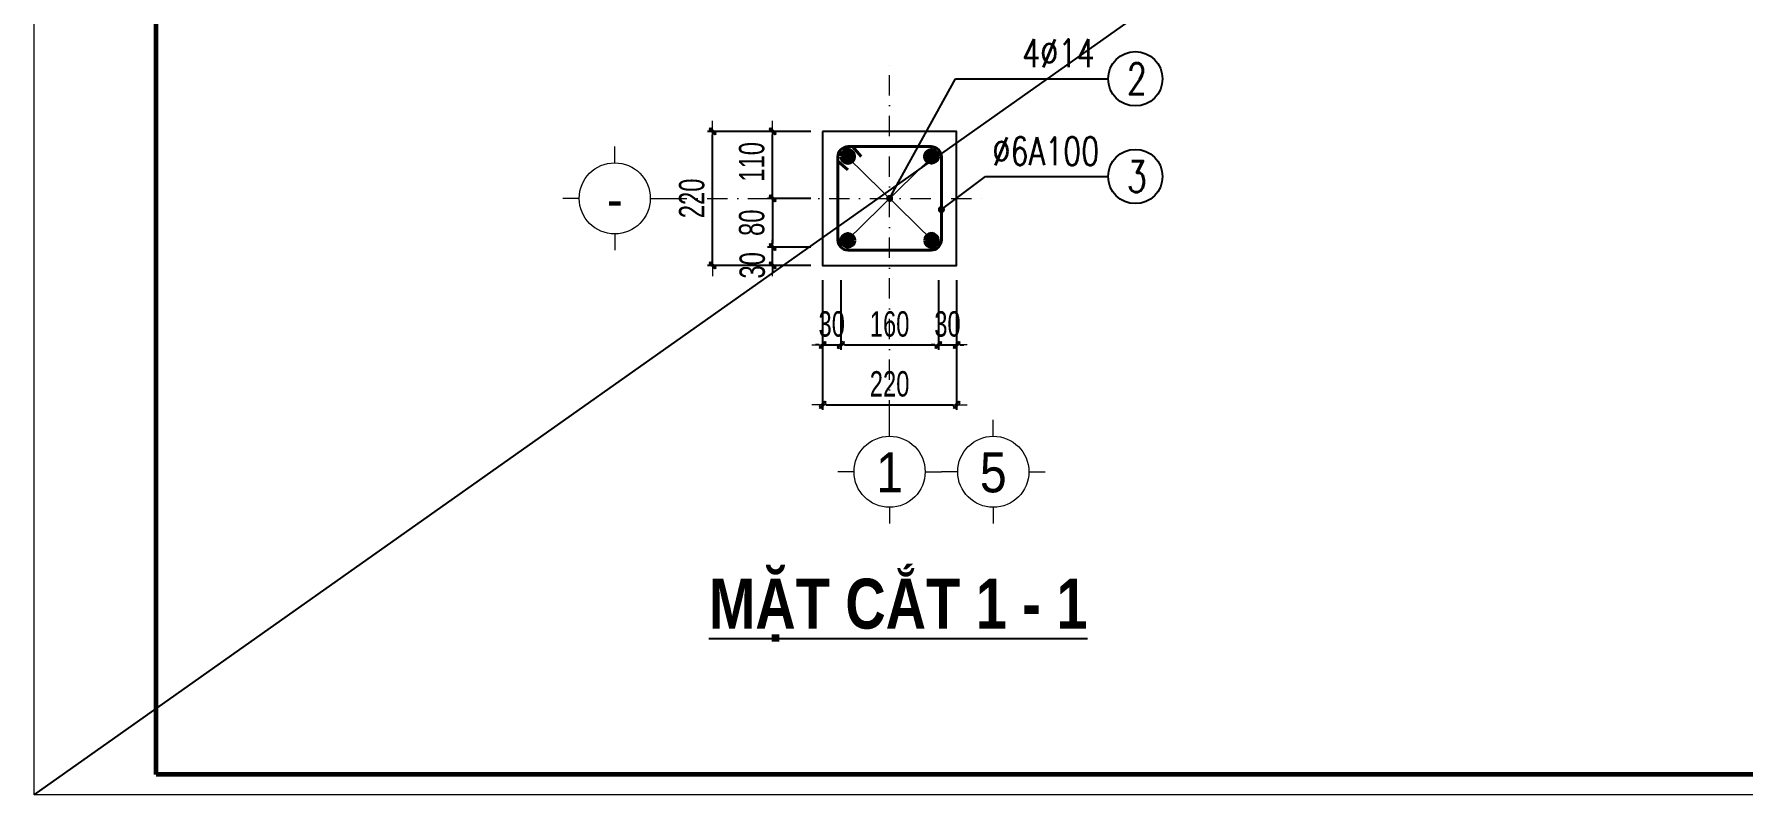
# Model space of a CAD drawing. Header units: millimetres. Extents: x -295047 to 263296, y -724756 to -308748.
# Drawn here: x -123104 to -114691, y -359455 to -355707 of the extents above; entities that cross this region are included whole.
import ezdxf
from ezdxf.enums import TextEntityAlignment as Align

# ---------------------------------------------------------------- set-up
doc = ezdxf.new("R2010")
doc.units = ezdxf.units.MM
doc.header["$MEASUREMENT"] = 0
doc.header["$PDMODE"] = 32
doc.linetypes.add('DASHDOT', pattern=[1, 0.5, -0.25, 0, -0.25])
doc.layers.get('Defpoints').update_dxf_attribs({"color": 1})
doc.layers.add('KCS_Plotter', color=11, linetype='Continuous', plot=False)
for name, color, linetype, lineweight in [('Khungten_LCDI', 7, 'Continuous', 5), ('LC Dim', 8, 'Continuous', 18), ('LC ISO', 153, 'Continuous', 13), ('LC Net dam2', 6, 'Continuous', 40), ('LC Net dam3', 1, 'Continuous', 60), ('LC Net manh', 219, 'Continuous', 5), ('LC Net thay', 7, 'Continuous', 25), ('LC Net truc', 79, 'DASHDOT', 13), ('LC Text1', 3, 'Continuous', 20), ('LC Text2', 7, 'Continuous', 25)]:
    doc.layers.add(name, color=color, linetype=linetype, lineweight=lineweight)
doc.styles.add('HOATBIF', font='hoatbif.shx', dxfattribs={"width": 0.7})
doc.styles.add('Khungten', font='VHAVAN.TTF', dxfattribs={"width": 0.9, "height": 5000})
doc.styles.add('LC 1', font='VHAVANB.TTF')
doc.styles.add('LC 3', font='vnsimli.shx', dxfattribs={"width": 0.75})
doc.styles.add('LC3', font='VHARIALB.TTF', dxfattribs={"width": 0.8})
doc.styles.add('Title', font='VHBLACK.TTF', dxfattribs={"width": 0.8})
doc.dimstyles.new('1-100(1-50)', dxfattribs={"dimscale": 50, "dimtxt": 2.5, "dimasz": 0.35, "dimexe": 0.5, "dimexo": 0, "dimgap": 0.8, "dimtad": 1, "dimdec": 0, "dimzin": 0, "dimdsep": 46, "dimtxsty": 'HOATBIF', "dimblk1": 'DOT', "dimblk2": 'DOT', "dimsah": 1, "dimcen": -1, "dimdle": 1, "dimclrd": 256, "dimclre": 256, "dimclrt": 4, "dimadec": 3, "dimazin": 2, "dimtfac": 0.333333, "dimtdec": 0, "dimtix": 1, "dimtmove": 2, "dimatfit": 3, "dimldrblk": 'DOT', "dimfxl": 1, "dimtvp": 0.833333, "dimtolj": 1, "dimtzin": 0, "dimarcsym": 0})

# ---------------------------------------------------------------- blocks, each defined once
blk = doc.blocks.new('theptron1')
at = {"layer": 'LC Net dam3'}
for p, q in [((-0.5, 0), (0.5, 0)), ((-0.35, 0.35), (0.35, -0.35)), ((0.35, 0.35), (-0.35, -0.35)), ((0, 0.5), (0, -0.5))]:
    blk.add_line(p, q, dxfattribs=at)
blk.add_circle((0, 0), 0.5, dxfattribs=at)
blk = doc.blocks.new('DOT')
at = {"layer": 'LC Dim'}
blk.add_line((-3, 0), (3, 0), dxfattribs=at)
at = {"layer": 'LC Dim', "color": 4}
blk.add_line((-1, -1), (1, 1), dxfattribs=at)
blk.add_lwpolyline([(0.5, 1), (-1, -0.5), (-0.5, -1), (1, 0.5)], close=True, dxfattribs=at)
blk = doc.blocks.new('*D97')
at = {"layer": 'Defpoints', "color": 0, "ltscale": 2, "transparency": 16777216}
for p in [(-119222, -356919.2), (-119132, -356919.2), (-119132, -357238.5)]:
    blk.add_point(p, dxfattribs=at)
at = {"layer": 'LC Dim', "lineweight": -2, "ltscale": 2, "transparency": 16777216}
for p, q in [((-119222, -356919.2), (-119222, -357263.5)), ((-119132, -356919.2), (-119132, -357263.5)), ((-119239.5, -357238.5), (-119257, -357238.5)), ((-119222, -357238.5), (-119132, -357238.5)), ((-119114.5, -357238.5), (-119097, -357238.5))]:
    blk.add_line(p, q, dxfattribs=at)
at = {"layer": 'LC Dim', "lineweight": -2, "ltscale": 2, "transparency": 16777216, "xscale": 17.5, "yscale": 17.5, "zscale": 17.5}
blk.add_blockref('DOT', (-119222, -357238.5), dxfattribs=at)
at = {"layer": 'LC Dim', "lineweight": -2, "ltscale": 2, "transparency": 16777216, "xscale": 17.5, "yscale": 17.5, "zscale": 17.5, "rotation": 180}
blk.add_blockref('DOT', (-119132, -357238.5), dxfattribs=at)
at = {"layer": 'LC Dim', "color": 4, "ltscale": 2, "transparency": 16777216, "insert": (-119177, -357136), "char_height": 125, "attachment_point": 5, "style": 'HOATBIF'}
blk.add_mtext('\\A1;30', dxfattribs=at)
blk = doc.blocks.new('_Dot')
at = {"color": 0, "linetype": 'ByBlock', "lineweight": -2}
blk.add_line((-0.5, 0), (-1, 0), dxfattribs=at)
at = {"color": 0, "linetype": 'ByBlock', "const_width": 0.5}
blk.add_lwpolyline([(-0.25, 0, 1), (0.25, 0, 1)], format="xyb", close=True, dxfattribs=at)
blk = doc.blocks.new('*D98')
at = {"layer": 'Defpoints', "color": 0, "ltscale": 2, "transparency": 16777216}
for p in [(-119132, -356919.2), (-118652, -356919.2), (-118652, -357238.5)]:
    blk.add_point(p, dxfattribs=at)
at = {"layer": 'LC Dim', "lineweight": -2, "ltscale": 2, "transparency": 16777216}
for p, q in [((-119132, -356919.2), (-119132, -357263.5)), ((-118652, -356919.2), (-118652, -357263.5)), ((-119114.5, -357238.5), (-118669.5, -357238.5))]:
    blk.add_line(p, q, dxfattribs=at)
at = {"layer": 'LC Dim', "lineweight": -2, "ltscale": 2, "transparency": 16777216, "xscale": 17.5, "yscale": 17.5, "zscale": 17.5, "rotation": 180}
blk.add_blockref('DOT', (-119132, -357238.5), dxfattribs=at)
at = {"layer": 'LC Dim', "lineweight": -2, "ltscale": 2, "transparency": 16777216, "xscale": 17.5, "yscale": 17.5, "zscale": 17.5}
blk.add_blockref('DOT', (-118652, -357238.5), dxfattribs=at)
at = {"layer": 'LC Dim', "color": 4, "ltscale": 2, "transparency": 16777216, "insert": (-118892, -357136), "char_height": 125, "attachment_point": 5, "style": 'HOATBIF'}
blk.add_mtext('\\A1;160', dxfattribs=at)
blk = doc.blocks.new('*D99')
at = {"layer": 'Defpoints', "color": 0, "ltscale": 2, "transparency": 16777216}
for p in [(-118652, -356919.2), (-118562, -356919.2), (-118562, -357238.5)]:
    blk.add_point(p, dxfattribs=at)
at = {"layer": 'LC Dim', "lineweight": -2, "ltscale": 2, "transparency": 16777216}
for p, q in [((-118652, -356919.2), (-118652, -357263.5)), ((-118562, -356919.2), (-118562, -357263.5)), ((-118669.5, -357238.5), (-118687, -357238.5)), ((-118652, -357238.5), (-118562, -357238.5)), ((-118544.5, -357238.5), (-118527, -357238.5))]:
    blk.add_line(p, q, dxfattribs=at)
at = {"layer": 'LC Dim', "lineweight": -2, "ltscale": 2, "transparency": 16777216, "xscale": 17.5, "yscale": 17.5, "zscale": 17.5}
blk.add_blockref('DOT', (-118652, -357238.5), dxfattribs=at)
at = {"layer": 'LC Dim', "lineweight": -2, "ltscale": 2, "transparency": 16777216, "xscale": 17.5, "yscale": 17.5, "zscale": 17.5, "rotation": 180}
blk.add_blockref('DOT', (-118562, -357238.5), dxfattribs=at)
at = {"layer": 'LC Dim', "color": 4, "ltscale": 2, "transparency": 16777216, "insert": (-118607, -357136), "char_height": 125, "attachment_point": 5, "style": 'HOATBIF'}
blk.add_mtext('\\A1;30', dxfattribs=at)
blk = doc.blocks.new('*D100')
at = {"layer": 'Defpoints', "color": 0, "ltscale": 2, "transparency": 16777216}
for p in [(-119222, -356919.2), (-118562, -356919.2), (-118562, -357533.7)]:
    blk.add_point(p, dxfattribs=at)
at = {"layer": 'LC Dim', "lineweight": -2, "ltscale": 2, "transparency": 16777216}
for p, q in [((-119222, -356919.2), (-119222, -357558.7)), ((-118562, -356919.2), (-118562, -357558.7)), ((-119204.5, -357533.7), (-118579.5, -357533.7))]:
    blk.add_line(p, q, dxfattribs=at)
at = {"layer": 'LC Dim', "lineweight": -2, "ltscale": 2, "transparency": 16777216, "xscale": 17.5, "yscale": 17.5, "zscale": 17.5, "rotation": 180}
blk.add_blockref('DOT', (-119222, -357533.7), dxfattribs=at)
at = {"layer": 'LC Dim', "lineweight": -2, "ltscale": 2, "transparency": 16777216, "xscale": 17.5, "yscale": 17.5, "zscale": 17.5}
blk.add_blockref('DOT', (-118562, -357533.7), dxfattribs=at)
at = {"layer": 'LC Dim', "color": 4, "ltscale": 2, "transparency": 16777216, "insert": (-118892, -357431.2), "char_height": 125, "attachment_point": 5, "style": 'HOATBIF'}
blk.add_mtext('\\A1;220', dxfattribs=at)
blk = doc.blocks.new('*D101')
at = {"layer": 'Defpoints', "color": 0, "ltscale": 2, "transparency": 16777216}
for p in [(-119468.1, -356756.5), (-119280.6, -356756.5), (-119280.6, -356846.5)]:
    blk.add_point(p, dxfattribs=at)
at = {"layer": 'LC Dim', "lineweight": -2, "ltscale": 2, "transparency": 16777216}
for p, q in [((-119468.1, -356739), (-119468.1, -356721.5)), ((-119280.6, -356756.5), (-119493.1, -356756.5)), ((-119468.1, -356846.5), (-119468.1, -356756.5)), ((-119280.6, -356846.5), (-119493.1, -356846.5)), ((-119468.1, -356864), (-119468.1, -356881.5))]:
    blk.add_line(p, q, dxfattribs=at)
at = {"layer": 'LC Dim', "lineweight": -2, "ltscale": 2, "transparency": 16777216, "xscale": 17.5, "yscale": 17.5, "zscale": 17.5}
for p, rotation in [((-119468.1, -356756.5), 270), ((-119468.1, -356846.5), 90)]:
    blk.add_blockref('DOT', p, dxfattribs=dict(at, rotation=rotation))
at = {"layer": 'LC Dim', "color": 4, "ltscale": 2, "transparency": 16777216, "insert": (-119567.7, -356846.5), "char_height": 125, "attachment_point": 5, "rotation": 90, "style": 'HOATBIF'}
blk.add_mtext('\\A1;30', dxfattribs=at)
blk = doc.blocks.new('*D102')
at = {"layer": 'Defpoints', "color": 0, "ltscale": 2, "transparency": 16777216}
for p in [(-119468.1, -356186.5), (-119280.6, -356186.5), (-119280.6, -356516.5)]:
    blk.add_point(p, dxfattribs=at)
at = {"layer": 'LC Dim', "lineweight": -2, "ltscale": 2, "transparency": 16777216}
for p, q in [((-119280.6, -356186.5), (-119493.1, -356186.5)), ((-119468.1, -356499), (-119468.1, -356204)), ((-119280.6, -356516.5), (-119493.1, -356516.5))]:
    blk.add_line(p, q, dxfattribs=at)
at = {"layer": 'LC Dim', "lineweight": -2, "ltscale": 2, "transparency": 16777216, "xscale": 17.5, "yscale": 17.5, "zscale": 17.5}
for p, rotation in [((-119468.1, -356186.5), 90), ((-119468.1, -356516.5), 270)]:
    blk.add_blockref('DOT', p, dxfattribs=dict(at, rotation=rotation))
at = {"layer": 'LC Dim', "color": 4, "ltscale": 2, "transparency": 16777216, "insert": (-119570.6, -356336.5), "char_height": 125, "attachment_point": 5, "rotation": 90, "style": 'HOATBIF'}
blk.add_mtext('\\A1;110', dxfattribs=at)
blk = doc.blocks.new('*D103')
at = {"layer": 'Defpoints', "color": 0, "ltscale": 2, "transparency": 16777216}
for p in [(-119763.4, -356186.5), (-119280.6, -356186.5), (-119280.6, -356846.5)]:
    blk.add_point(p, dxfattribs=at)
at = {"layer": 'LC Dim', "lineweight": -2, "ltscale": 2, "transparency": 16777216}
for p, q in [((-119280.6, -356186.5), (-119788.4, -356186.5)), ((-119763.4, -356829), (-119763.4, -356204)), ((-119280.6, -356846.5), (-119788.4, -356846.5))]:
    blk.add_line(p, q, dxfattribs=at)
at = {"layer": 'LC Dim', "lineweight": -2, "ltscale": 2, "transparency": 16777216, "xscale": 17.5, "yscale": 17.5, "zscale": 17.5}
for p, rotation in [((-119763.4, -356186.5), 90), ((-119763.4, -356846.5), 270)]:
    blk.add_blockref('DOT', p, dxfattribs=dict(at, rotation=rotation))
at = {"layer": 'LC Dim', "color": 4, "ltscale": 2, "transparency": 16777216, "insert": (-119865.9, -356516.5), "char_height": 125, "attachment_point": 5, "rotation": 90, "style": 'HOATBIF'}
blk.add_mtext('\\A1;220', dxfattribs=at)
blk = doc.blocks.new('TTRUC')
at = {"layer": 'LC ISO'}
for p, q in [((0, 6.95), (0, 10.13)), ((-6.95, 0), (-10.13, 0)), ((6.95, 0), (10.13, 0)), ((0, -6.95), (0, -10.13))]:
    blk.add_line(p, q, dxfattribs=at)
at = {"layer": 'LC Net manh'}
blk.add_circle((0, 0), 6.95, dxfattribs=at)
blk = doc.blocks.new('TIEUDE1')
at = {"layer": 'LC Text2', "color": 7, "style": 'LC 1'}
blk.add_attdef('TIªU§Ò', text='', height=5, dxfattribs=at).set_placement((0, 0), align=Align.BOTTOM_CENTER)
blk.add_attdef('TL', text='', height=3, dxfattribs=at).set_placement((0, -2), align=Align.TOP_CENTER)
blk = doc.blocks.new('*D104')
at = {"layer": 'Defpoints', "color": 0, "ltscale": 2, "transparency": 16777216}
for p in [(-119280.6, -356516.5), (-119468.1, -356756.5), (-119280.6, -356756.5)]:
    blk.add_point(p, dxfattribs=at)
at = {"layer": 'LC Dim', "lineweight": -2, "ltscale": 2, "transparency": 16777216}
for p, q in [((-119280.6, -356516.5), (-119493.1, -356516.5)), ((-119468.1, -356534), (-119468.1, -356739)), ((-119280.6, -356756.5), (-119493.1, -356756.5))]:
    blk.add_line(p, q, dxfattribs=at)
at = {"layer": 'LC Dim', "lineweight": -2, "ltscale": 2, "transparency": 16777216, "xscale": 17.5, "yscale": 17.5, "zscale": 17.5}
for p, rotation in [((-119468.1, -356516.5), 90), ((-119468.1, -356756.5), 270)]:
    blk.add_blockref('DOT', p, dxfattribs=dict(at, rotation=rotation))
at = {"layer": 'LC Dim', "color": 4, "ltscale": 2, "transparency": 16777216, "insert": (-119570.6, -356636.5), "char_height": 125, "attachment_point": 5, "rotation": 90, "style": 'HOATBIF'}
blk.add_mtext('\\A1;80', dxfattribs=at)
blk = doc.blocks.new('lcdi KC')
at = {"layer": 'Defpoints', "lineweight": 0}
blk.add_lwpolyline([(-1200, -14850), (-1200, 14850), (40800, 14850), (40800, -14850)], close=True, dxfattribs=at)
at = {"layer": 'Khungten_LCDI', "color": 5, "lineweight": 60}
blk.add_lwpolyline([(0, -14650), (0, 14650), (40600, 14650), (40600, -14650)], close=True, dxfattribs=at)
at = {"color": 7, "style": 'Khungten', "width": 0.8}
for tag, p in [('REVISION', (39499, -10746)), ('NGAYHT', (39546, -11609))]:
    blk.add_attdef(tag, text='', height=200, dxfattribs=at).set_placement(p, align=Align.CENTER)
at = {"layer": 'LC Text1', "style": 'Title', "width": 1.485915}
for tag, p, p2 in [('TENBANVE1', (36913, -8886), (40339, -8886)), ('TENBANVE2', (36913, -9562), (40339, -9562))]:
    blk.add_attdef(tag, text='', height=250, dxfattribs=at).set_placement(p, p2, align=Align.FIT)
at = {"layer": 'LC Text1', "style": 'Title', "width": 0.7}
blk.add_attdef('SOBANVE', text='', height=250, dxfattribs=at).set_placement((39562, -13896), align=Align.CENTER)

msp = doc.modelspace()

# ---------------------------------------------------------------- linework, layer by layer
at = {"layer": 'KCS_Plotter', "ltscale": 2}
msp.add_line((-123104.2, -359455.3), (-102104.2, -344605.3), dxfattribs=at)
at = {"layer": 'LC Dim', "ltscale": 2}
for p, q in [((-118685.9, -356315.1), (-119103.1, -356723.4)), ((-119098.1, -356315.1), (-118680.9, -356723.4))]:
    msp.add_line(p, q, dxfattribs=at)
at = {"layer": 'LC Net dam2'}
for p, q in [((-119074.3, -356261.5), (-119031.2, -356309.8)), ((-119147, -356332.8), (-119097.9, -356376.5))]:
    msp.add_line(p, q, dxfattribs=at)
msp.add_lwpolyline([(-119147, -356312.6), (-119147, -356720.5, 0.414214), (-119096, -356771.5), (-118688, -356771.5, 0.414214), (-118637, -356720.5), (-118637, -356312.6, 0.414214), (-118688, -356261.5), (-119096, -356261.5, 0.414214)], format="xyb", close=True, dxfattribs=at)
at = {"layer": 'LC Net thay', "linetype": 'Continuous', "ltscale": 1000}
msp.add_lwpolyline([(-119222, -356186.5), (-119222, -356846.5), (-118562, -356846.5), (-118562, -356186.5)], close=True, dxfattribs=at)
at = {"layer": 'LC Net truc', "ltscale": 200}
for p, q in [((-118892, -357610.4), (-118892, -355837.3)), ((-119990.1, -356516.5), (-118427.4, -356516.5))]:
    msp.add_line(p, q, dxfattribs=at)
at = {"layer": 'LC Text2', "ltscale": 100}
for centre in [(-117681.8, -355927.5), (-117681.8, -356408.8)]:
    msp.add_circle(centre, 133.8, dxfattribs=at)

# ---------------------------------------------------------------- block references
at = {"layer": 'LC Dim', "yscale": 60.00000000069849}
for p, xscale, zscale in [((-119098.1, -356309.6), -60.00000000069849, 60.00000000064909), ((-118685.9, -356309.6), 60.00000000069849, 60.00000000069849)]:
    msp.add_blockref('theptron1', p, dxfattribs=dict(at, xscale=xscale, zscale=zscale))
for p, xscale, zscale, rotation in [((-119098.1, -356723.4), 60.00000000069849, 60.00000000069849, 180.0000000004822), ((-118685.9, -356723.4), -60.00000000069849, 60.00000000064909, 180)]:
    msp.add_blockref('theptron1', p, dxfattribs=dict(at, xscale=xscale, zscale=zscale, rotation=rotation))
at = {"layer": 'LC ISO', "xscale": 25.19610424696835, "yscale": 25.19610424696835, "zscale": 25.19610424696835}
for p in [(-120245.3, -356516.5), (-118892, -357863.6), (-118381.4, -357863.6)]:
    msp.add_blockref('TTRUC', p, dxfattribs=at)
at = {"layer": 'LC Net thay', "xscale": 0.5000000000000013, "yscale": 0.5000000000000013, "zscale": 0.5000000000000013}
msp.add_blockref('lcdi KC', (-122504.2, -352030.3), dxfattribs=at)
at = {"layer": 'LC Text2'}
ref = msp.add_blockref('TIEUDE1', (-118844.1, -358710.3), dxfattribs=dict(at, xscale=-50.00000000009664, yscale=50.00000000009664, zscale=50.00000000009664))
ref.add_attrib('TIªU§Ò', '%%UmÆt c¾t 1 - 1', dxfattribs={"color": 7, "height": 246.221, "style": 'LC3', "width": 0.8}).set_placement((-118850, -358710.3), align=Align.BOTTOM_CENTER)

# ---------------------------------------------------------------- texts
at = {"layer": 'LC Text1', "ltscale": 0.2, "style": 'LC 1', "width": 0.9}
for s, p in [('-', (-120245.3, -356677)), ('1', (-118892, -358024.1)), ('5', (-118381.4, -358024.1))]:
    msp.add_text(s, height=197.3, dxfattribs=at).set_placement(p, align=Align.BOTTOM_CENTER)
at = {"layer": 'LC Text2', "linetype": 'ByBlock', "style": 'LC 3', "width": 0.75}
for s, p in [('4%%C14', (-118239.5, -355870.5)), ('%%C6A100', (-118386, -356353.4))]:
    msp.add_text(s, height=138.89, dxfattribs=at).set_placement(p)
at = {"layer": 'LC Text2', "ltscale": 100, "style": 'LC 3', "width": 0.75}
for s, p in [('2', (-117674.3, -355927.5)), ('3', (-117674.3, -356408.8))]:
    msp.add_text(s, height=152.8, dxfattribs=at).set_placement(p, align=Align.MIDDLE_CENTER)

# ---------------------------------------------------------------- dimensions: what is measured, and where the dimension line sits
at = {"layer": 'LC Dim', "ltscale": 2}
for base, p1, p2, angle, picture, middle in [((-119763.4, -356186.5), (-119280.6, -356846.5), (-119280.6, -356186.5), 90, '*D103', (-119865.9, -356516.5)), ((-119468.1, -356756.5), (-119280.6, -356516.5), (-119280.6, -356756.5), 270, '*D104', (-119570.6, -356636.5))]:
    dim = msp.add_linear_dim(base=base, p1=p1, p2=p2, angle=angle, dimstyle='1-100(1-50)', override={"dimlfac": 0.333333}, dxfattribs=at)
    dim.commit()
    dim.dimension.update_dxf_attribs({"geometry": picture, "text_midpoint": middle})
for base, p1, p2, picture, middle in [((-119468.1, -356186.5), (-119280.6, -356516.5), (-119280.6, -356186.5), '*D102', (-119570.6, -356336.5)), ((-119468.1, -356756.5), (-119280.6, -356846.5), (-119280.6, -356756.5), '*D101', (-119567.7, -356846.5))]:
    dim = msp.add_linear_dim(base=base, p1=p1, p2=p2, angle=90, dimstyle='1-100(1-50)', override={"dimlfac": 0.333333}, dxfattribs=at)
    dim.commit()
    dim.dimension.update_dxf_attribs({"geometry": picture, "text_midpoint": middle, "dimtype": 160})
for base, p1, p2, picture, middle in [((-119132, -357238.5), (-119222, -356919.2), (-119132, -356919.2), '*D97', (-119177, -357136)), ((-118562, -357533.7), (-119222, -356919.2), (-118562, -356919.2), '*D100', (-118892, -357431.2)), ((-118652, -357238.5), (-119132, -356919.2), (-118652, -356919.2), '*D98', (-118892, -357136)), ((-118562, -357238.5), (-118652, -356919.2), (-118562, -356919.2), '*D99', (-118607, -357136))]:
    dim = msp.add_linear_dim(base=base, p1=p1, p2=p2, dimstyle='1-100(1-50)', override={"dimlfac": 0.333333}, dxfattribs=at)
    dim.commit()
    dim.dimension.update_dxf_attribs({"geometry": picture, "text_midpoint": middle})

# ---------------------------------------------------------------- leaders
for points in [[(-118892, -356516.8), (-118568.3, -355927.5), (-117815.6, -355927.5)], [(-118637, -356571.8), (-118419.4, -356408.8), (-117815.6, -356408.8)]]:
    msp.add_leader(points, dimstyle='1-100(1-50)', override={"dimasz": 0.7}, dxfattribs=at)

doc.saveas('drawing.dxf')
